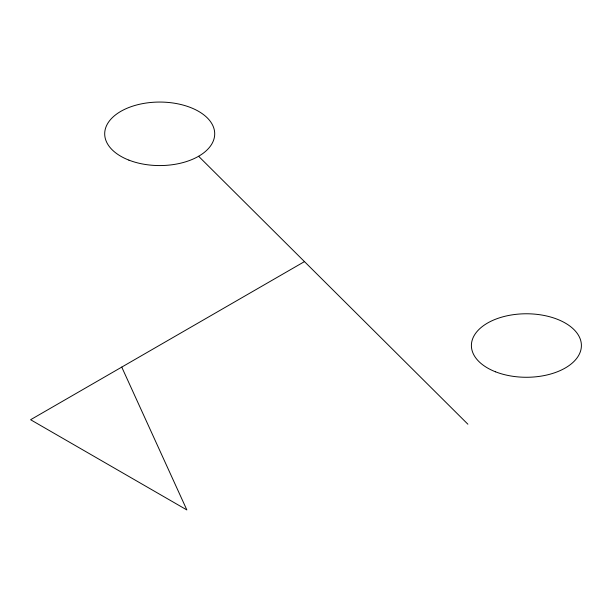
<?xml version="1.0" encoding="UTF-8"?>
<svg xmlns="http://www.w3.org/2000/svg" width="612" height="612" viewBox="0 0 612 612"><rect width="100%" height="100%" fill="white"/><g stroke="black" fill="none" stroke-linecap="round" stroke-linejoin="round"><path stroke-width="0.92" d="M304.47 261.607L30.6 419.725L186.859 509.941L121.75 367.101M198.602 156.267L467.889 424.208M495.567 371.821A55.004 31.755 0 0 0 581.262 347.784A55.004 31.755 0 0 0 502.368 316.962A55.004 31.755 0 0 0 495.567 371.821M128.88 160.115A55.004 31.755 0 0 0 214.567 136.078A55.004 31.755 0 0 0 135.673 105.249A55.004 31.755 0 0 0 128.88 160.115"/></g></svg>
